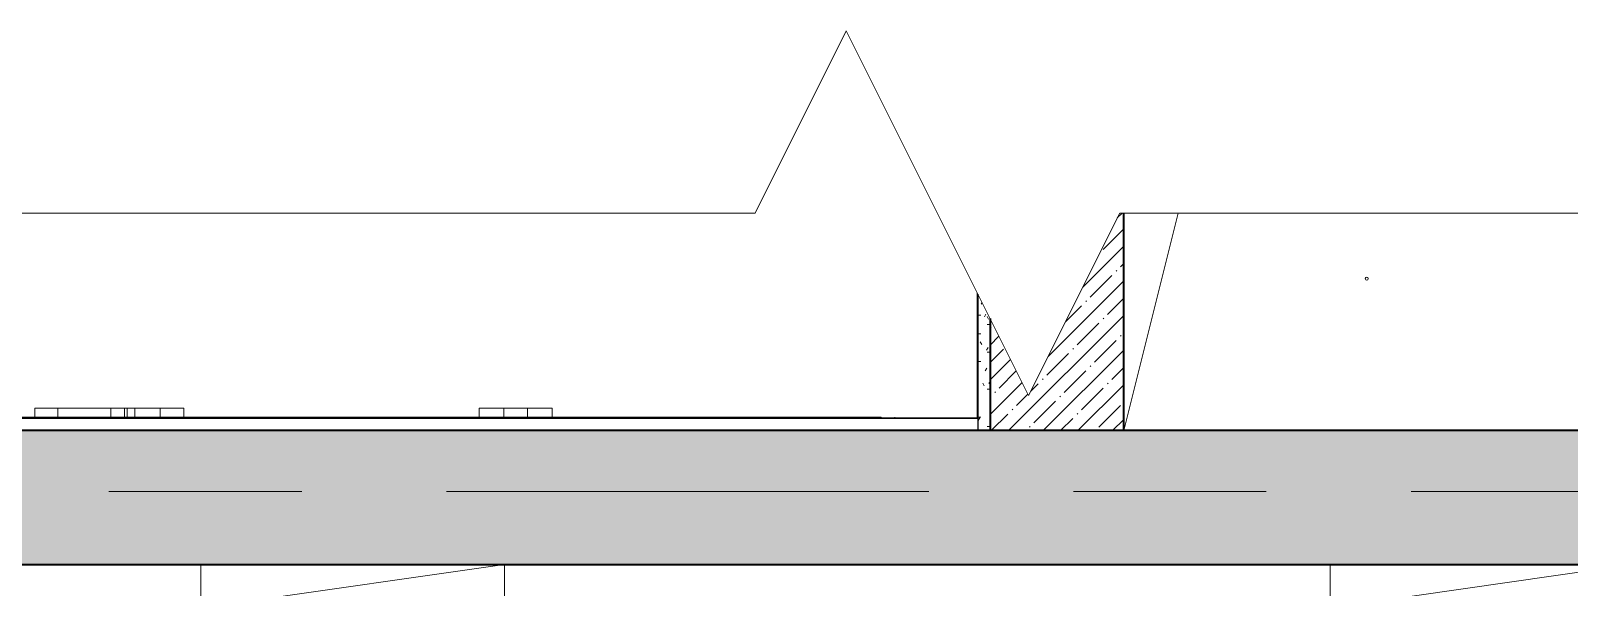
# Model space of a CAD drawing. Header units: millimetres. Extents: x 63482 to 319368, y -8553 to 29000.
# Drawn here: x 300665 to 303197, y 10342 to 11258 of the extents above; entities that cross this region are included whole.
import ezdxf

# ---------------------------------------------------------------- set-up
doc = ezdxf.new("R2010")
doc.units = ezdxf.units.MM
doc.linetypes.add('200_ШТРИХ__ш1_п0_6_', pattern=[80, 50, -30])
doc.linetypes.add('Осевая', pattern=[1587.5, 317.5, -238.125, 793.75, -238.125])
for name, color, linetype, lineweight in [('A-DETL-GENF', 7, 'Continuous', 9), ('A-DETL-MBND', 7, '200_ШТРИХ__ш1_п0_6_', 9), ('A-GENM', 7, 'Continuous', 9), ('I-FURN', 7, 'Continuous', 9), ('I-WALL', 7, 'Continuous', 9), ('Оси-2', 7, 'Осевая', 9)]:
    doc.layers.add(name, color=color, linetype=linetype, lineweight=lineweight)
for name, color, linetype, lineweight, true_color in [('A-WALL-1', 7, 'Continuous', 25, 0x3c3c3c), ('A-WALL-3', 7, 'Continuous', 35, 0x3c3c3c), ('A-WALL-FNSH-1', 7, 'Continuous', 15, 0x3c3c3c)]:
    doc.layers.add(name, color=color, linetype=linetype, lineweight=lineweight, true_color=true_color)
pattern_1 = [(45, (204824.617, 0), (-28.512667, 28.512667), []), (45, (204853.13, 0), (-28.512667, 28.512667), [50.403, -10.081, 1.676, -8.404])]

# ---------------------------------------------------------------- blocks, each defined once
blk = doc.blocks.new('GM_Отверстие прямоугольное _в плите_ - Отверстие-V334-Фрагмент 3_2')
at = {"layer": 'A-GENM'}
for p, q in [((-250, -125), (-250, 125)), ((-250, 125), (-250, -125)), ((-187.5, 62.5), (250, 125)), ((250, 125), (250, -125)), ((250, -125), (250, 125)), ((-250, -125), (-187.5, 62.5)), ((250, -125), (-250, -125)), ((-250, -125), (250, -125))]:
    blk.add_line(p, q, dxfattribs=at)
for start, end in [(360, 180), (180, 360)]:
    blk.add_arc((0, 0), 2.5, start, end, dxfattribs=at)
blk = doc.blocks.new('GM_Отверстие прямоугольное _в плите_ - Отверстие-21992694-Фрагмент 3_2')
at = {"layer": 'A-GENM'}
for p, q in [((-400, -250), (-310.6, 107.8)), ((400, 107.8), (400, -250)), ((400, -250), (400, 107.8))]:
    blk.add_line(p, q, dxfattribs=at)
for start, end in [(360, 180), (180, 360)]:
    blk.add_arc((0, 0), 2.5, start, end, dxfattribs=at)
blk = doc.blocks.new('Дервево_ ствол_ декор 4 - Дервево_ ствол_ декор 4-32361002-Фрагмент 3_2')
at = {"layer": 'I-FURN'}
for p, q in [((0, 24.3), (-60, 24.3)), ((-60, 24.3), (-40.5, 24.3)), ((-60, 8.3), (-60, 24.3)), ((-40.5, 8.3), (-60, 8.3)), ((-60, 8.3), (0, 8.3)), ((-40.5, 24.3), (-19.5, 24.3)), ((-19.5, 8.3), (-40.5, 8.3)), ((-19.5, 24.3), (19.5, 24.3)), ((-19.5, 8.3), (-19.5, 24.3)), ((19.5, 8.3), (-19.5, 8.3)), ((60, 24.3), (0, 24.3)), ((0, 8.3), (60, 8.3)), ((19.5, 24.3), (33.1, 24.3)), ((19.5, 24.3), (19.5, 8.3)), ((33.1, 8.3), (19.5, 8.3)), ((33.1, 24.3), (60, 24.3)), ((60, 8.3), (33.1, 8.3)), ((60, 24.3), (60, 8.3))]:
    blk.add_line(p, q, dxfattribs=at)
blk = doc.blocks.new('Дерево_ декор 4 - Дерево_ декор 4-32361004-Фрагмент 3_2')
at = {"layer": 'I-FURN'}
for p, q in [((0, 24.3), (-60, 24.3)), ((-60, 24.3), (-21, 24.3)), ((-60, 24.3), (-60, 8.3)), ((-21, 8.3), (-60, 8.3)), ((-60, 8.3), (0, 8.3)), ((-21, 24.3), (20.9, 24.3)), ((-21, 8.3), (-21, 24.3)), ((20.9, 8.3), (-21, 8.3)), ((38, 24.3), (0, 24.3)), ((0, 8.3), (38, 8.3)), ((20.9, 24.3), (33.1, 24.3)), ((20.9, 24.3), (20.9, 8.3)), ((33.1, 8.3), (20.9, 8.3)), ((33.1, 24.3), (147.2, 24.3)), ((33.1, 24.3), (33.1, 8.3)), ((147.2, 8.3), (33.1, 8.3)), ((60, 24.3), (38, 24.3)), ((185.4, 24.3), (38, 24.3)), ((38, 24.3), (60, 24.3)), ((38, 24.3), (38, 8.3)), ((60, 8.3), (38, 8.3)), ((38, 8.3), (185.4, 8.3)), ((38, 8.3), (60, 8.3)), ((60, 24.3), (60, 8.3)), ((147.2, 24.3), (185.4, 24.3)), ((147.2, 8.3), (147.2, 24.3)), ((185.4, 8.3), (147.2, 8.3)), ((185.4, 24.3), (185.4, 8.3))]:
    blk.add_line(p, q, dxfattribs=at)
blk = doc.blocks.new('DET_L_Линия разрыва - М100-30991471-Фрагмент 3_2')
at = {"layer": 'A-DETL-GENF'}
for p, q in [((4689.1, 300), (4539.1, 0)), ((4989.1, -300), (4689.1, 300)), ((4539.1, 0), (0, 0)), ((5139.1, 0), (4989.1, -300)), ((9678.3, 0), (5139.1, 0))]:
    blk.add_line(p, q, dxfattribs=at)

msp = doc.modelspace()

# ---------------------------------------------------------------- hatches: boundary and pattern name
at = {"layer": 'I-WALL'}
h = msp.add_hatch(dxfattribs=at)
h.set_pattern_fill('FP_3', color=256, style=0, pattern_type=2)
h.set_pattern_definition(pattern_1)
h.paths.add_polyline_path([(302457, 10600), (302463.6, 10600), (302463.6, 10957.8), (302457, 10957.8), (302307, 10657.8), (302243.6, 10784.6), (302243.6, 10600)])
h = msp.add_hatch(dxfattribs=at)
h.set_pattern_fill('FP_10', color=256, style=0, pattern_type=2)
h.set_pattern_definition([(0, (204824.617, 0), (60.96, 15.24), [5.029, -40.691, 5.029, -40.691, -243.84]), (0, (204824.617, 0), (60.96, 15.24), [-91.44, 5.029, -86.411, 5.029, -40.691, -106.68]), (0, (204824.617, 0), (60.96, 15.24), [-228.6, 5.029, -25.451, 5.029, -71.171]), (120, (204847.477, 7.62), (-43.6782272, 45.1729086), [5.029, -40.691, 5.029, -40.691, -243.84]), (120, (204847.477, 7.62), (-43.6782272, 45.1729086), [-91.44, 5.029, -86.411, 5.029, -40.691, -106.68]), (120, (204847.477, 7.62), (-43.6782272, 45.1729086), [-228.6, 5.029, -25.451, 5.029, -71.171]), (240, (204855.097, 38.1), (-17.2817728, -60.4129086), [5.029, -40.691, 5.029, -40.691, -243.84]), (240, (204855.097, 38.1), (-17.2817728, -60.4129086), [-91.44, 5.029, -86.411, 5.029, -40.691, -106.68]), (240, (204855.097, 38.1), (-17.2817728, -60.4129086), [-228.6, 5.029, -25.451, 5.029, -71.171])])
h.paths.add_polyline_path([(302243.6, 10600), (302243.6, 10784.6), (302223.6, 10824.6), (302223.6, 10600)])
h = msp.add_hatch(dxfattribs=at)
h.set_pattern_fill('FP_3', color=256, style=0, pattern_type=2)
h.set_pattern_definition(pattern_1)
h.paths.add_polyline_path([(306434.6, 10380), (306434.6, 10600), (299034.6, 10600), (299034.6, 10380), (306079.6, 10380)])

# ---------------------------------------------------------------- linework, layer by layer
at = {"layer": 'A-DETL-MBND'}
msp.add_line((297317.9, 10620), (302223.6, 10620), dxfattribs=at)
at = {"layer": 'A-WALL-1'}
msp.add_line((302223.6, 10824.6), (302223.6, 10600), dxfattribs=at)
at = {"layer": 'A-WALL-3'}
for p, q in [((302463.6, 10600), (302463.6, 10957.8)), ((302243.6, 10784.6), (302243.6, 10600)), ((306434.6, 10600), (299034.6, 10600)), ((299034.6, 10380), (306434.6, 10380))]:
    msp.add_line(p, q, dxfattribs=at)
at = {"layer": 'A-WALL-FNSH-1'}
for p, q in [((302222.6, 10826.6), (302222.6, 10621)), ((302222.6, 10621), (298284.6, 10621)), ((298284.6, 10620), (302223.6, 10620)), ((302064.7, 10622), (301117.8, 10622)), ((301117.8, 10622), (301117.8, 10621)), ((301117.8, 10621), (302064.7, 10621)), ((302064.7, 10621), (302064.7, 10622))]:
    msp.add_line(p, q, dxfattribs=at)
at = {"layer": 'I-WALL'}
for p, q in [((300383.6, 10622), (301117.8, 10622)), ((301117.8, 10621), (300383.6, 10621)), ((300782.7, 10622), (300782.7, 10621)), ((300810.6, 10621), (300810.6, 10622)), ((300818.2, 10622), (300818.2, 10621)), ((300844.5, 10622), (300844.5, 10621)), ((301111.3, 10622), (301111.3, 10621)), ((301127.2, 10622), (301127.2, 10621)), ((301227.3, 10622), (301227.3, 10621)), ((301227.4, 10622), (301227.4, 10621)), ((301293.8, 10622), (301293.8, 10621)), ((301627.3, 10622), (301627.3, 10621)), ((301941.1, 10622), (301941.1, 10621)), ((302052, 10621), (302052, 10622)), ((302087.1, 10621), (302087.1, 10622))]:
    msp.add_line(p, q, dxfattribs=at)
at = {"layer": 'Оси-2'}
msp.add_line((297618.3, 10500), (305746.2, 10500), dxfattribs=at)

# ---------------------------------------------------------------- block references
at = {"layer": 'A-DETL-GENF', "rotation": 180}
msp.add_blockref('DET_L_Линия разрыва - М100-30991471-Фрагмент 3_2', (306996.2, 10957.8), dxfattribs=at)
at = {"layer": 'A-GENM'}
for name, p in [('GM_Отверстие прямоугольное _в плите_ - Отверстие-21992694-Фрагмент 3_2', (302863.6, 10850)), ('GM_Отверстие прямоугольное _в плите_ - Отверстие-V334-Фрагмент 3_2', (301194.6, 10255)), ('GM_Отверстие прямоугольное _в плите_ - Отверстие-V334-Фрагмент 3_2', (303053.5, 10255))]:
    msp.add_blockref(name, p, dxfattribs=at)
at = {"layer": 'I-FURN', "rotation": 180}
for name, p in [('Дерево_ декор 4 - Дерево_ декор 4-32361004-Фрагмент 3_2', (300856.9, 10645.3)), ('Дервево_ ствол_ декор 4 - Дервево_ ствол_ декор 4-32361002-Фрагмент 3_2', (301462.9, 10645.3))]:
    msp.add_blockref(name, p, dxfattribs=at)

doc.saveas('drawing.dxf')
